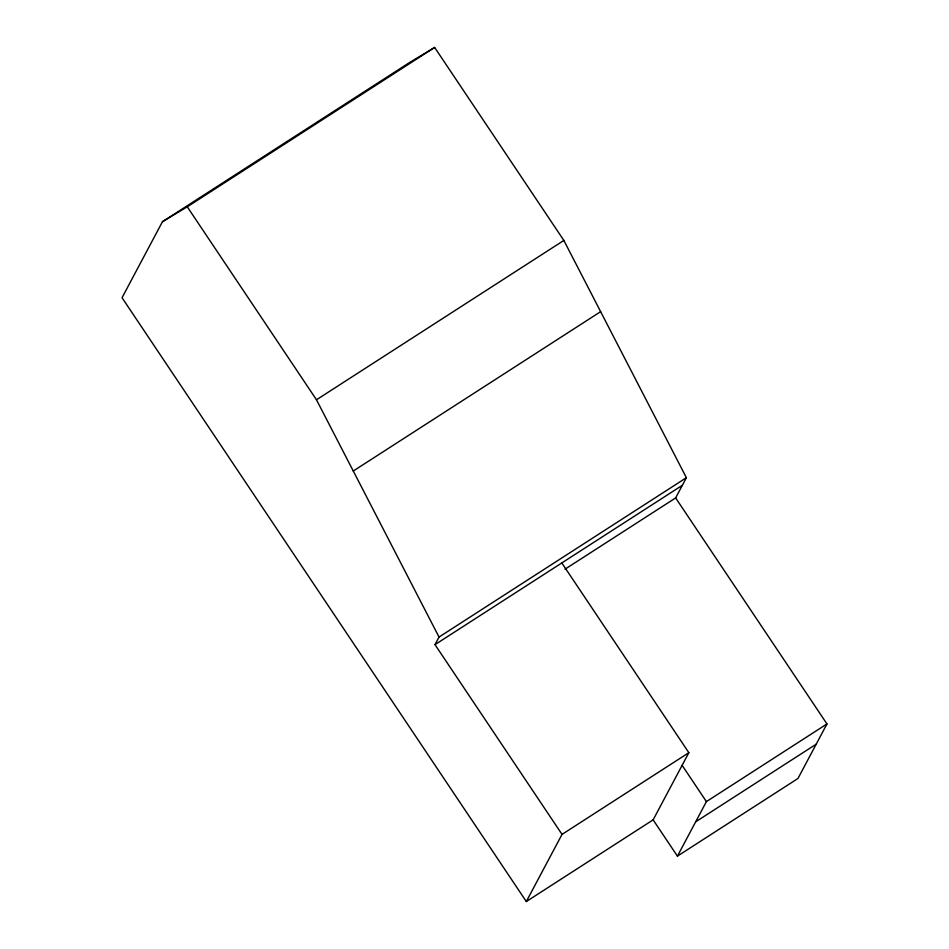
<?xml version="1.0" encoding="UTF-8"?>
<svg xmlns="http://www.w3.org/2000/svg" width="949" height="949" viewBox="0 0 949 949"><rect width="100%" height="100%" fill="white"/><g stroke="black" fill="none" stroke-linecap="round" stroke-linejoin="round"><path stroke-width="1.42" d="M565.023 569.186L675.641 497.928L686.388 477.703L563.848 240.429L434.642 47.45L409.814 62.361L162.457 221.71L122.041 297.725L526.315 901.55L653.126 819.853L688.844 752.687L561.808 562.947M526.315 901.55L562.033 834.385L434.998 644.644L439.031 637.064L686.388 477.703M653.126 819.853L677.42 856.14L706.412 801.608L826.959 723.945L675.641 497.928M826.959 723.945L797.967 778.477L677.42 856.14M162.457 221.71L187.273 206.799L434.642 47.45M439.031 637.064L316.48 399.778L563.848 240.429M353.277 471.012L600.634 311.663M434.998 644.644L682.355 485.295M562.033 834.385L688.844 752.687M695.664 821.834L816.211 744.17M682.117 765.321L706.412 801.608M187.273 206.799L316.48 399.778"/></g></svg>
